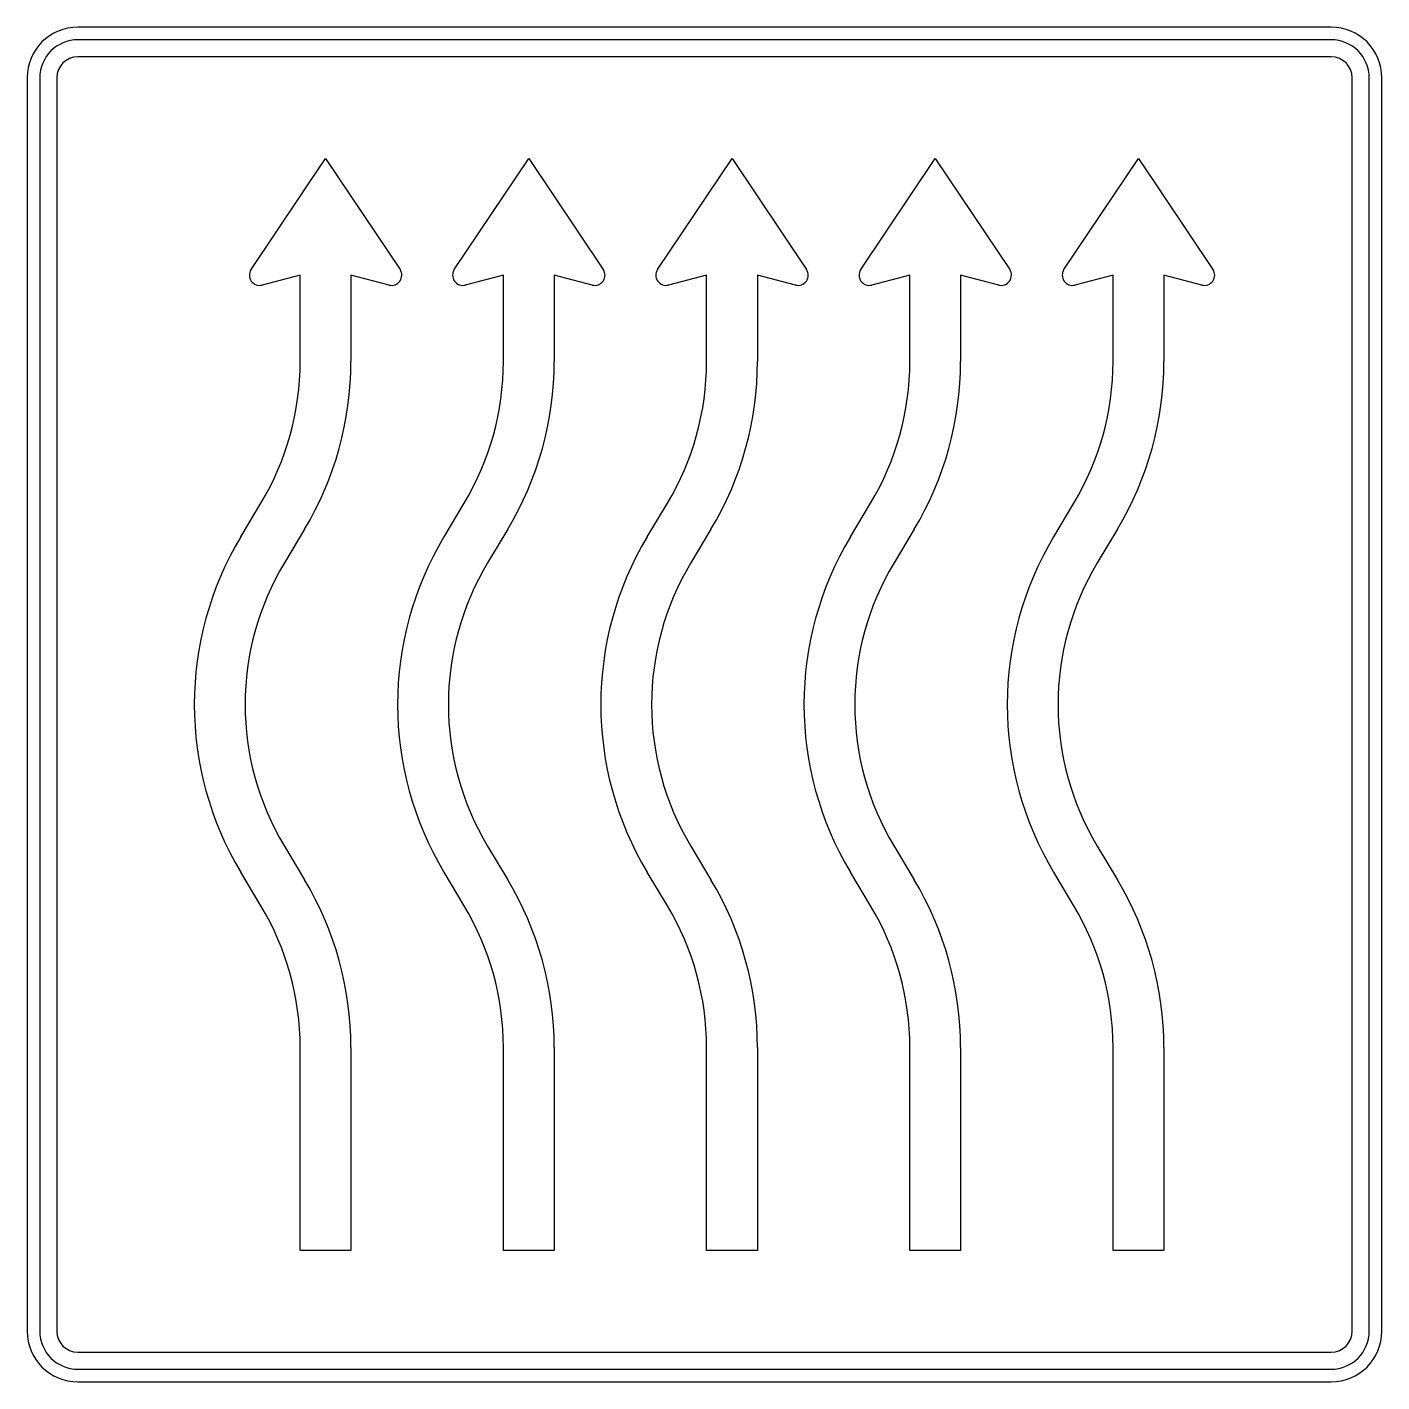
# Model space of a CAD drawing. Extents: x 0 to 1600, y 0 to 1600.
import ezdxf

# ---------------------------------------------------------------- set-up
doc = ezdxf.new("R2010")
doc.units = 0
doc.header["$LTSCALE"] = 25
doc.linetypes.add('AUSGEZOGEN', pattern=[0])
doc.layers.get('0').update_dxf_attribs({"linetype": 'AUSGEZOGEN'})

msp = doc.modelspace()

# ---------------------------------------------------------------- linework, layer by layer
for p, q in [((1540, 1600), (60, 1600)), ((1540, 1585), (60, 1585)), ((1540, 1565), (60, 1565)), ((0, 1540), (0, 60)), ((15, 1540), (15, 60)), ((35, 1540), (35, 60)), ((1565, 60), (1565, 1540)), ((1585, 60), (1585, 1540)), ((1600, 60), (1600, 1540)), ((264.5, 1313.7), (352.5, 1445)), ((352.5, 1445), (440.5, 1313.7)), ((504.5, 1313.7), (592.5, 1445)), ((592.5, 1445), (680.5, 1313.7)), ((744.5, 1313.7), (832.5, 1445)), ((832.5, 1445), (920.5, 1313.7)), ((984.5, 1313.7), (1072.5, 1445)), ((1072.5, 1445), (1160.5, 1313.7)), ((1224.5, 1313.7), (1312.5, 1445)), ((1312.5, 1445), (1400.5, 1313.7)), ((322.5, 1307), (277.5, 1295.4)), ((322.5, 1205), (322.5, 1307)), ((427.5, 1295.4), (382.5, 1307)), ((382.5, 1307), (382.5, 1205)), ((562.5, 1307), (517.5, 1295.4)), ((562.5, 1205), (562.5, 1307)), ((667.5, 1295.4), (622.5, 1307)), ((622.5, 1307), (622.5, 1205)), ((802.5, 1307), (757.5, 1295.4)), ((802.5, 1205), (802.5, 1307)), ((907.5, 1295.4), (862.5, 1307)), ((862.5, 1307), (862.5, 1205)), ((1042.5, 1307), (997.5, 1295.4)), ((1042.5, 1205), (1042.5, 1307)), ((1147.5, 1295.4), (1102.5, 1307)), ((1102.5, 1307), (1102.5, 1205)), ((1282.5, 1307), (1237.5, 1295.4)), ((1282.5, 1205), (1282.5, 1307)), ((1387.5, 1295.4), (1342.5, 1307)), ((1342.5, 1307), (1342.5, 1205)), ((252.4, 998.1), (276.2, 1037.8)), ((492.4, 998.1), (516.2, 1037.8)), ((732.4, 998.1), (756.2, 1037.8)), ((972.4, 998.1), (996.2, 1037.8)), ((1212.4, 998.1), (1236.2, 1037.8)), ((327.6, 1006.9), (303.8, 967.2)), ((567.6, 1006.9), (543.8, 967.2)), ((807.6, 1006.9), (783.8, 967.2)), ((1047.6, 1006.9), (1023.8, 967.2)), ((1287.6, 1006.9), (1263.8, 967.2)), ((303.8, 632.8), (327.6, 593.1)), ((543.8, 632.8), (567.6, 593.1)), ((783.8, 632.8), (807.6, 593.1)), ((1023.8, 632.8), (1047.6, 593.1)), ((1263.8, 632.8), (1287.6, 593.1)), ((276.2, 562.2), (252.4, 601.9)), ((516.2, 562.2), (492.4, 601.9)), ((756.2, 562.2), (732.4, 601.9)), ((996.2, 562.2), (972.4, 601.9)), ((1236.2, 562.2), (1212.4, 601.9)), ((322.5, 155), (322.5, 395)), ((382.5, 395), (382.5, 155)), ((562.5, 155), (562.5, 395)), ((622.5, 395), (622.5, 155)), ((802.5, 155), (802.5, 395)), ((862.5, 395), (862.5, 155)), ((1042.5, 155), (1042.5, 395)), ((1102.5, 395), (1102.5, 155)), ((1282.5, 155), (1282.5, 395)), ((1342.5, 395), (1342.5, 155)), ((382.5, 155), (322.5, 155)), ((622.5, 155), (562.5, 155)), ((862.5, 155), (802.5, 155)), ((1102.5, 155), (1042.5, 155)), ((1342.5, 155), (1282.5, 155)), ((60, 35), (1540, 35)), ((60, 15), (1540, 15)), ((60, 0), (1540, 0))]:
    msp.add_line(p, q)
for centre, radius, start, end in [((60, 1540), 60, 90, 180), ((1540, 1540), 60, 0, 90), ((60, 1540), 45, 90, 180), ((1540, 1540), 45, 0, 90), ((60, 1540), 25, 90, 180), ((1540, 1540), 25, 0, 90), ((274.5, 1307), 12, 146.195, 284.475), ((430.5, 1307), 12, 255.525, 393.805), ((514.5, 1307), 12, 146.195, 284.475), ((670.5, 1307), 12, 255.525, 393.805), ((754.5, 1307), 12, 146.195, 284.475), ((910.5, 1307), 12, 255.525, 393.805), ((994.5, 1307), 12, 146.195, 284.475), ((1150.5, 1307), 12, 255.525, 393.805), ((1234.5, 1307), 12, 146.195, 284.475), ((1390.5, 1307), 12, 255.525, 393.805), ((-2.5, 1205), 325, 329.04, 360), ((-2.5, 1205), 385, 329.04, 360), ((237.5, 1205), 325, 329.04, 360), ((237.5, 1205), 385, 329.04, 360), ((477.5, 1205), 325, 329.04, 360), ((477.5, 1205), 385, 329.04, 360), ((717.5, 1205), 325, 329.04, 360), ((717.5, 1205), 385, 329.04, 360), ((957.5, 1205), 325, 329.04, 360), ((957.5, 1205), 385, 329.04, 360), ((582.5, 800), 385, 149.04, 210.96), ((822.5, 800), 385, 149.04, 210.96), ((1062.5, 800), 385, 149.04, 210.96), ((1302.5, 800), 385, 149.04, 210.96), ((1542.5, 800), 385, 149.04, 210.96), ((582.5, 800), 325, 149.04, 210.96), ((822.5, 800), 325, 149.04, 210.96), ((1062.5, 800), 325, 149.04, 210.96), ((1302.5, 800), 325, 149.04, 210.96), ((1542.5, 800), 325, 149.04, 210.96), ((-2.5, 395), 385, 0, 30.96), ((237.5, 395), 385, 0, 30.96), ((477.5, 395), 385, 0, 30.96), ((717.5, 395), 385, 0, 30.96), ((957.5, 395), 385, 0, 30.96), ((-2.5, 395), 325, 0, 30.96), ((237.5, 395), 325, 0, 30.96), ((477.5, 395), 325, 0, 30.96), ((717.5, 395), 325, 0, 30.96), ((957.5, 395), 325, 0, 30.96), ((60, 60), 60, 180, 270), ((60, 60), 45, 180, 270), ((60, 60), 25, 180, 270), ((1540, 60), 60, 270, 360), ((1540, 60), 45, 270, 360), ((1540, 60), 25, 270, 360)]:
    msp.add_arc(centre, radius, start, end)

doc.saveas('drawing.dxf')
